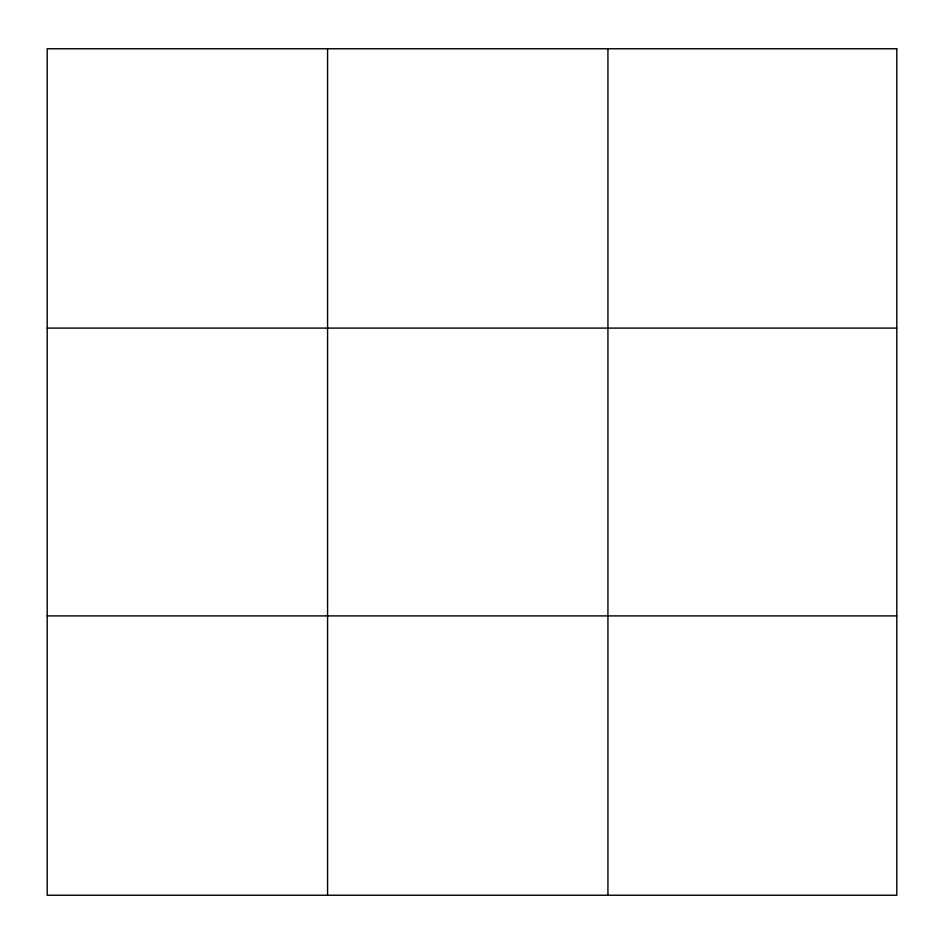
<?xml version="1.0" encoding="UTF-8"?>
<svg xmlns="http://www.w3.org/2000/svg" width="944" height="944" viewBox="0 0 944 944"><rect width="100%" height="100%" fill="white"/><g stroke="black" fill="none" stroke-linecap="round" stroke-linejoin="round"><path stroke-width="1.42" d="M327.568 48.758L327.568 895.242M607.936 48.758L607.936 895.242M47.2 328.099L896.8 328.099M47.2 615.901L896.8 615.901M896.8 48.758L896.8 895.242L47.2 895.242L47.2 48.758L896.8 48.758"/></g></svg>
